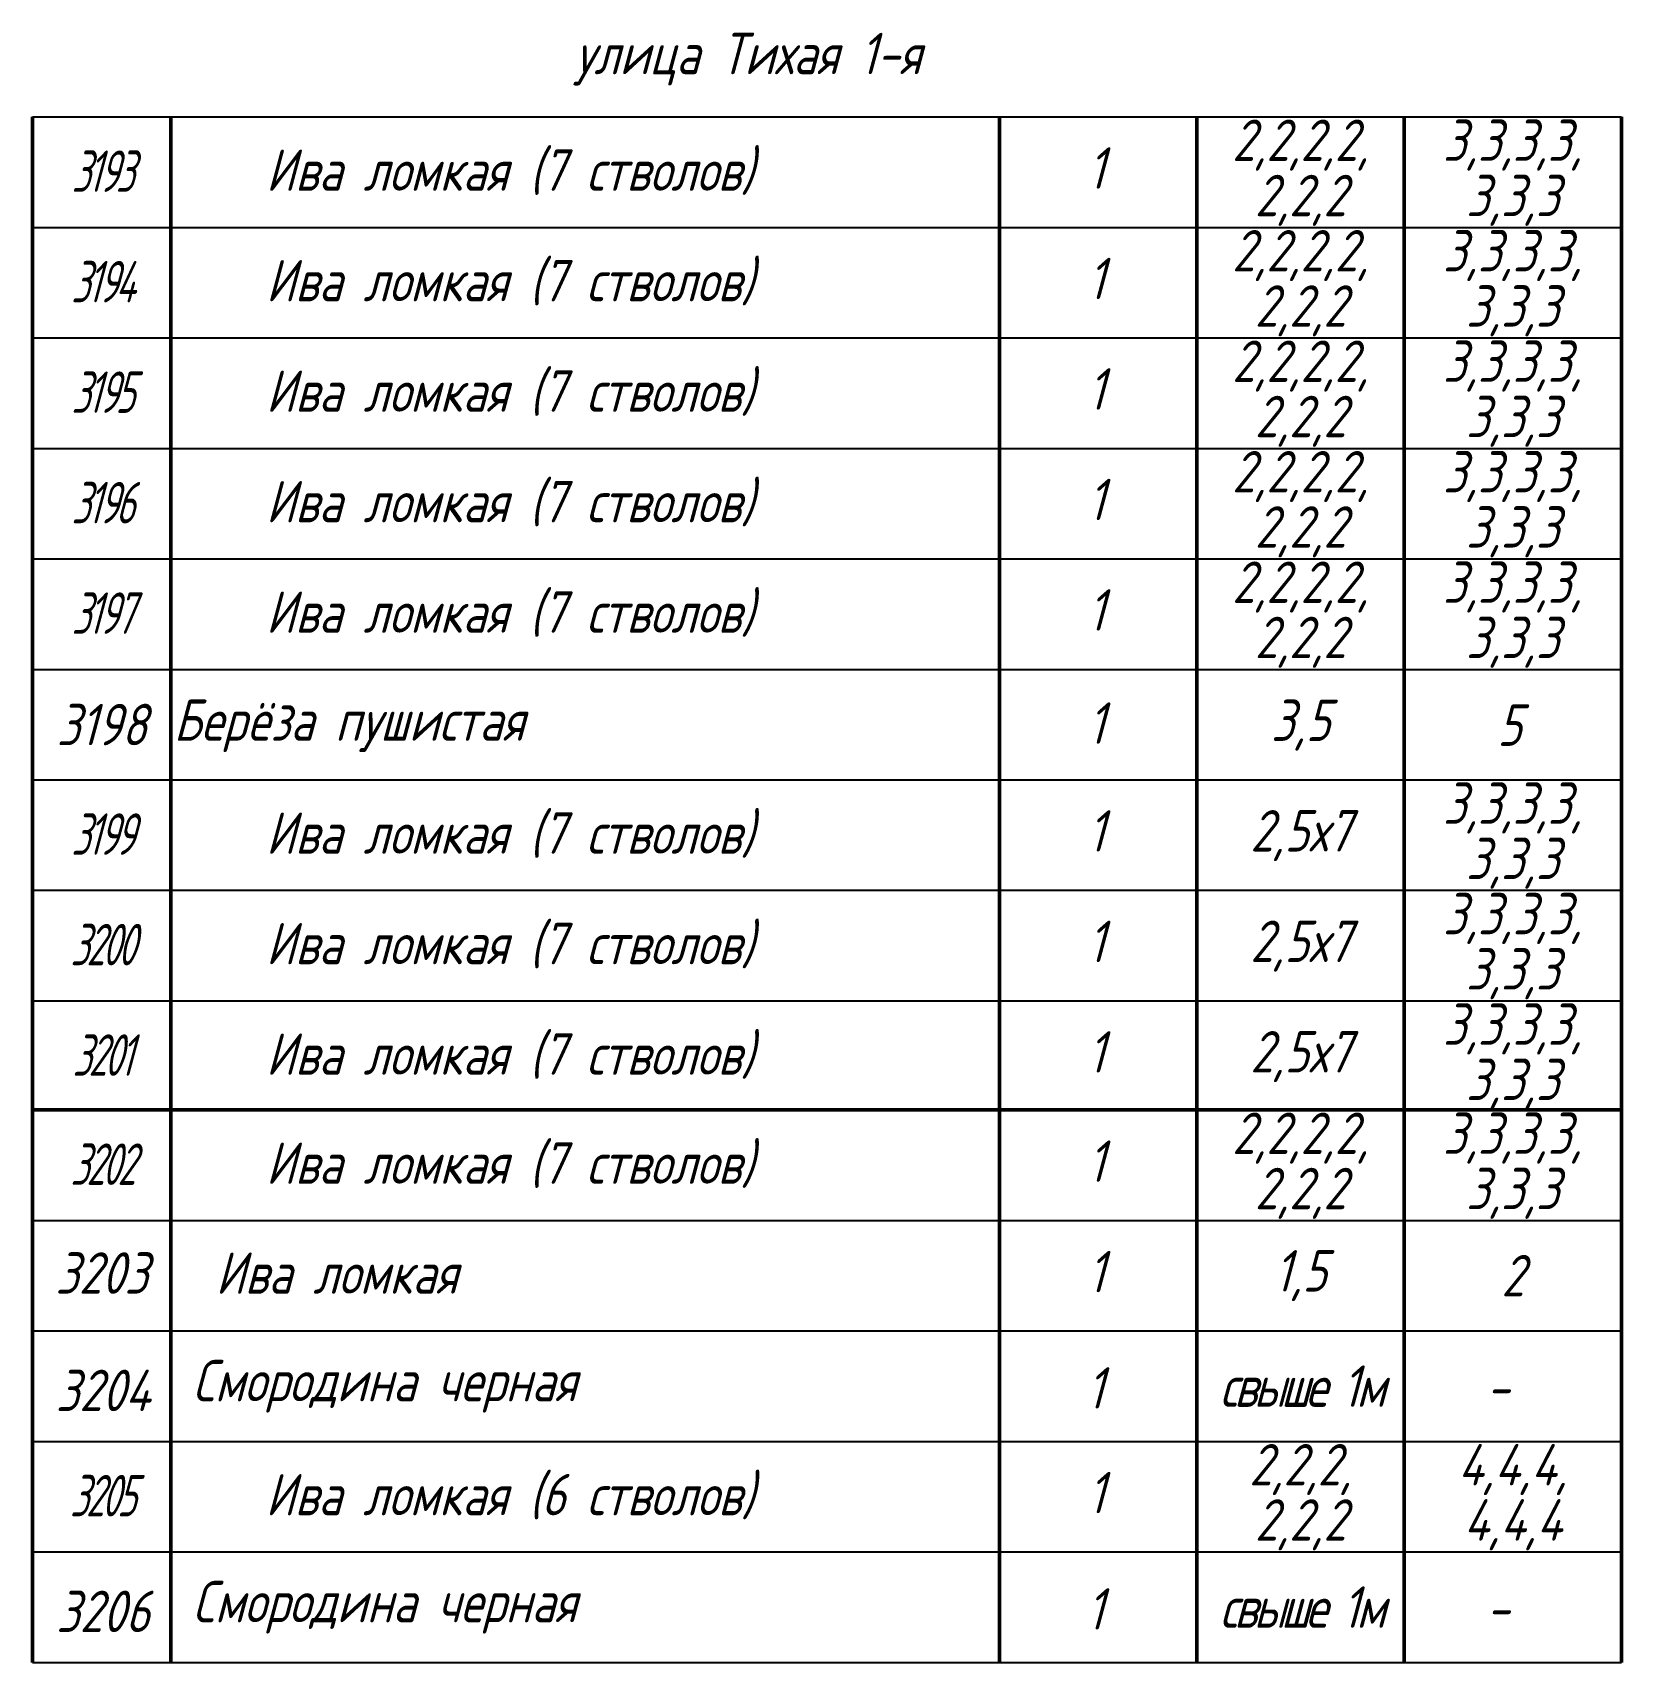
# Model space of a CAD drawing. Header units: metres. Extents: x 256220 to 267720, y -744 to 11056.
import ezdxf

# ---------------------------------------------------------------- set-up
doc = ezdxf.new("R2010")
doc.units = ezdxf.units.M
for name, color, linetype, lineweight in [('кусты', 40, 'Continuous', 30), ('Лиственные', 160, 'Continuous', 30), ('ТАБЛИЦА 50', 51, 'Continuous', 50), ('ТЕКСТ', 250, 'Continuous', 30), ('текст 300', 7, 'Continuous', 30)]:
    doc.layers.add(name, color=color, linetype=linetype, lineweight=lineweight)
doc.layers.add('ТАБЛИЦА', color=18, linetype='Continuous', true_color=0x000000)
doc.styles.add('ESKD 250', font='eskd_u.shx', dxfattribs={"oblique": 15})
doc.styles.add('NF_VGP_3.0', font='cs_gost2304.shx', dxfattribs={"oblique": 15, "height": 300})

msp = doc.modelspace()

# ---------------------------------------------------------------- linework, layer by layer
at = {"layer": 'ТАБЛИЦА', "color": 0, "transparency": 33554687}
for points in [[(256220, 10446), (267720, 10446)], [(256220, 9646), (267720, 9646)], [(256220, 8846), (267720, 8846)], [(256220, 8046), (267720, 8046)], [(256220, 7246), (267720, 7246)], [(256220, 6446), (267720, 6446)], [(256220, 5646), (267720, 5646)], [(256220, 4846), (267720, 4846)], [(256220, 4046), (267720, 4046)], [(256220, 3256), (267720, 3256)], [(256220, 2456), (267720, 2456)], [(256220, 1656), (267720, 1656)], [(256220, 856), (267720, 856)], [(256220, 56), (267720, 56)], [(256220, -744), (267720, -744)]]:
    msp.add_lwpolyline(points, dxfattribs=at)
at = {"layer": 'ТАБЛИЦА 50', "color": 7, "transparency": 33554687}
for points in [[(256220, 3256), (256220, 10446)], [(257220, 3256), (257220, 10446)], [(263220, 3255), (263220, 10446)], [(263220, 3255), (263220, 10446)], [(264648, 3254), (264648, 10446)], [(264648, 3254), (264648, 10446)], [(266148, 3254), (266148, 10446)], [(266148, 3254), (266148, 10446)], [(267720, 3254), (267720, 10446)], [(267720, 3254), (267720, 10446)], [(256220, 3256), (267720, 3256)], [(256220, -744), (256220, 3256)], [(257220, -744), (257220, 3256)], [(263220, -744), (263220, 3256)], [(263220, -744), (263220, 3256)], [(264648, -744), (264648, 3256)], [(264648, -744), (264648, 3256)], [(266148, -744), (266148, 3256)], [(266148, -744), (266148, 3256)], [(267720, -744), (267720, 3256)], [(267720, -744), (267720, 3256)]]:
    msp.add_lwpolyline(points, dxfattribs=at)

# ---------------------------------------------------------------- texts
at = {"layer": 'кусты', "lineweight": 30, "transparency": 33554687, "char_height": 300, "width": 4584.67, "attachment_point": 5, "style": 'NF_VGP_3.0'}
for insert in [(259669, 1255), (259669, -345)]:
    msp.add_mtext('\\pxql;Смородина черная', dxfattribs=dict(at, insert=insert))
at = {"layer": 'кусты', "char_height": 300, "width": 156.16, "attachment_point": 1, "style": 'NF_VGP_3.0'}
for insert in [(263850, 1393), (263850, -207)]:
    msp.add_mtext('1', dxfattribs=dict(at, insert=insert))
at = {"layer": 'Лиственные', "lineweight": 30, "transparency": 33554687, "char_height": 300, "attachment_point": 5, "style": 'NF_VGP_3.0'}
for s, insert, width in [('Ива ломкая (7 стволов)', (259674, 10046), 6349.98), ('Ива ломкая (7 стволов)', (259674, 9246), 6349.98), ('Ива ломкая (7 стволов)', (259674, 8446), 6349.98), ('Ива ломкая (7 стволов)', (259674, 7646), 6349.98), ('Ива ломкая (7 стволов)', (259674, 6846), 6349.98), ('\\pxqj;Берёза пушистая', (259109, 6038), 3736), ('Ива ломкая (7 стволов)', (259674, 5246), 6349.98), ('Ива ломкая (7 стволов)', (259674, 4446), 6349.98), ('Ива ломкая (7 стволов)', (259674, 3646), 6349.98), ('Ива ломкая (7 стволов)', (259674, 2856), 6349.98), ('Ива ломкая', (258421, 2075), 6349.98), ('Ива ломкая (6 стволов)', (259674, 456), 6349.98)]:
    msp.add_mtext(s, dxfattribs=dict(at, insert=insert, width=width))
at = {"layer": 'Лиственные', "color": 5, "char_height": 300, "width": 156.16, "attachment_point": 1, "style": 'NF_VGP_3.0'}
for insert in [(263858, 10226), (263858, 9426), (263858, 8626), (263858, 7826), (263858, 7026), (263858, 6207), (263858, 5426), (263858, 4626), (263858, 3826), (263858, 3035), (263858, 2235), (263858, 635)]:
    msp.add_mtext('1', dxfattribs=dict(at, insert=insert))
at = {"layer": 'ТЕКСТ', "color": 244, "true_color": 0x991b1e, "insert": (260146, 11055), "char_height": 300, "width": 3286.15, "attachment_point": 1, "style": 'NF_VGP_3.0'}
msp.add_mtext('улица Тихая 1-я', dxfattribs=at)
at = {"layer": 'ТЕКСТ', "color": 7, "char_height": 300, "width": 258.43, "attachment_point": 1, "style": 'ESKD 250'}
for insert in [(266741, 1400), (266741, -200)]:
    msp.add_mtext('-', dxfattribs=dict(at, insert=insert))
at = {"layer": 'текст 300', "transparency": 33554687, "char_height": 300, "attachment_point": 5, "line_spacing_factor": 0.8, "style": 'NF_VGP_3.0'}
for s, insert, width in [('2,2,2,2,\\P2,2,2', (265398, 10042), 1500), ('3,3,3,3,\\P3,3,3', (266934, 10042), 1572.46), ('2,2,2,2,\\P2,2,2', (265398, 9242), 1500), ('3,3,3,3,\\P3,3,3', (266934, 9242), 1572.46), ('2,2,2,2,\\P2,2,2', (265398, 8442), 1500), ('3,3,3,3,\\P3,3,3', (266934, 8442), 1572.46), ('2,2,2,2,\\P2,2,2', (265398, 7642), 1500), ('3,3,3,3,\\P3,3,3', (266934, 7642), 1572.46), ('2,2,2,2,\\P2,2,2', (265398, 6842), 1500), ('3,3,3,3,\\P3,3,3', (266934, 6842), 1572.46), ('3,3,3,3,\\P3,3,3', (266934, 5242), 1572.46), ('2,5х7', (265398, 5242), 1500), ('3,3,3,3,\\P3,3,3', (266934, 4442), 1572.46), ('2,5х7', (265398, 4442), 1500), ('3,3,3,3,\\P3,3,3', (266934, 3642), 1572.46), ('2,5х7', (265398, 3642), 1500), ('2,2,2,2,\\P2,2,2', (265398, 2852), 1500), ('3,3,3,3,\\P3,3,3', (266934, 2852), 1572.46), ('2,2,2,\\P2,2,2', (265398, 452), 1500), ('4,4,4,\\P4,4,4', (266934, 452), 1572.46)]:
    msp.add_mtext(s, dxfattribs=dict(at, insert=insert, width=width))
at = {"layer": 'текст 300', "color": 7, "transparency": 33554687, "char_height": 300, "width": 1000, "attachment_point": 5, "line_spacing_factor": 0.8, "style": 'NF_VGP_3.0'}
for s, insert in [('{\\W0.8;\\T0.85;\\C256;3193}', (256720, 10053)), ('{\\W0.8;\\T0.85;\\C256;3194}', (256720, 9253)), ('{\\W0.8;\\T0.85;\\C256;3195}', (256720, 8453)), ('{\\W0.8;\\T0.85;\\C256;3196}', (256720, 7653)), ('{\\W0.8;\\T0.85;\\C256;3197}', (256720, 6853)), ('{\\W0.8;\\T0.85;\\C256;3199}', (256720, 5253)), ('{\\W0.8;\\T0.85;\\C256;3200}', (256720, 4453)), ('{\\W0.8;\\T0.85;\\C256;3201}', (256720, 3653)), ('{\\W0.8;\\T0.85;\\C256;3202}', (256720, 2863)), ('{\\W0.8;\\T0.85;\\C256;3205}', (256720, 463))]:
    msp.add_mtext(s, dxfattribs=dict(at, insert=insert))
at = {"layer": 'текст 300', "color": 7, "transparency": 33554687, "char_height": 300, "attachment_point": 5, "style": 'NF_VGP_3.0'}
for s, insert, width in [('{\\C256;3198}', (256720, 6046), 1000), ('{\\C256;3203}', (256720, 2075), 1000), ('{\\C256;3204}', (256729, 1225), 1427.54), ('{\\T0.75;\\C256;свыше 1м}', (265398, 1256), 1500), ('{\\C256;3206}', (256729, -375), 1427.54), ('{\\T0.75;\\C256;свыше 1м}', (265398, -344), 1500)]:
    msp.add_mtext(s, dxfattribs=dict(at, insert=insert, width=width))
at = {"layer": 'текст 300', "transparency": 33554687, "char_height": 300, "attachment_point": 5, "style": 'NF_VGP_3.0'}
for s, insert, width in [('3,5', (265398, 6042), 1500), ('5', (266910, 6042), 1620), ('1,5', (265398, 2056), 1500), ('2', (266934, 2056), 1572.46)]:
    msp.add_mtext(s, dxfattribs=dict(at, insert=insert, width=width))

doc.saveas('drawing.dxf')
